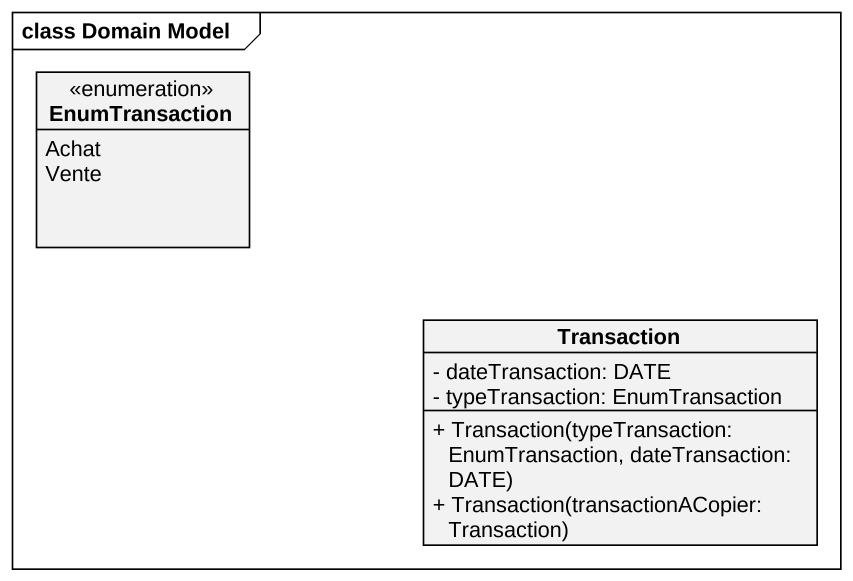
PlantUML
@startuml
mainframe class Domain Model
hide circle
hide empty members
skinparam classAttributeIconSize 0
enum EnumTransaction {
  Achat
  Vente
}
class Transaction {
  - dateTransaction: DATE
  - typeTransaction: EnumTransaction
  + Transaction(typeTransaction: EnumTransaction, dateTransaction: DATE)
  + Transaction(transactionACopier: Transaction)
}
@enduml
